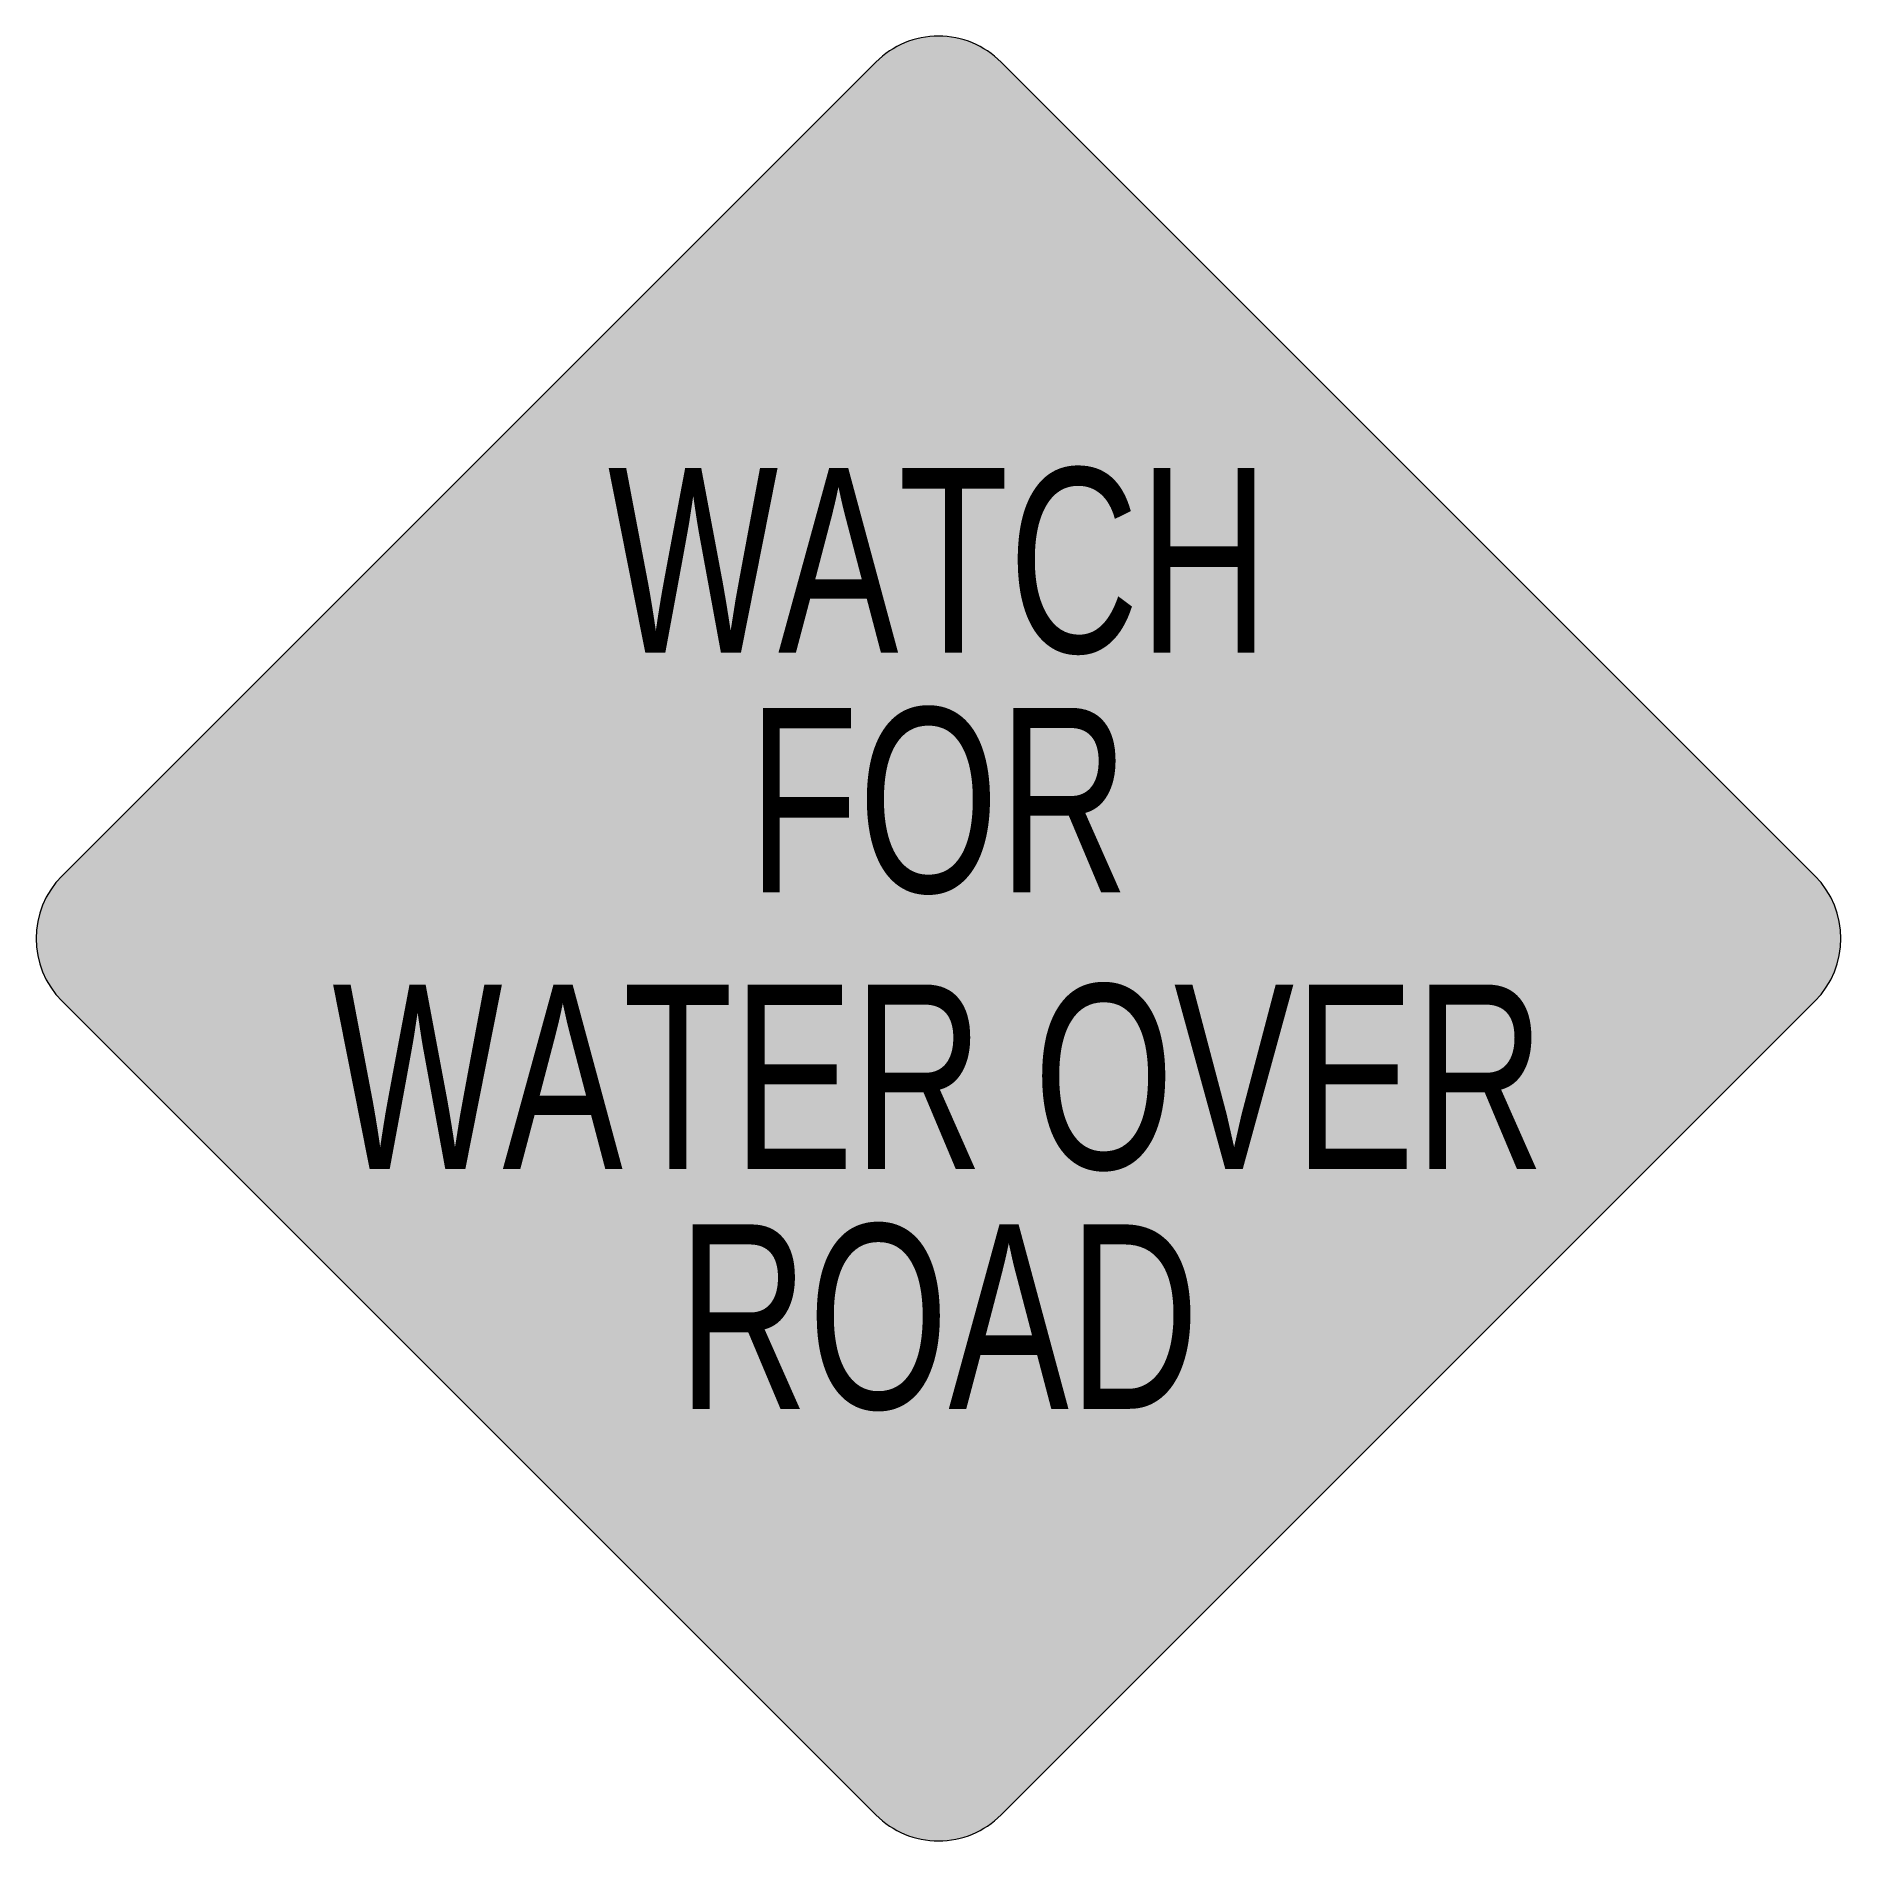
# Model space of a CAD drawing. Extents: x -0.489 to 0.489, y -0.489 to 0.489.
import ezdxf
from ezdxf.enums import TextEntityAlignment as Align

# ---------------------------------------------------------------- set-up
doc = ezdxf.new("R2010")
doc.units = 0
doc.header["$LTSCALE"] = 0.01
doc.header["$MEASUREMENT"] = 0
doc.layers.add('C-TRAF-CTRL-MTCD-PATT-BLCK', color=250, linetype='Continuous', lineweight=20)
doc.layers.add('C-TRAF-CTRL-MTCD-PATT-YELO', color=50, linetype='Continuous', lineweight=20)
doc.styles.add('COA', font='arial.ttf')

msp = doc.modelspace()

# ---------------------------------------------------------------- hatches: boundary and pattern name
at = {"layer": 'C-TRAF-CTRL-MTCD-PATT-BLCK', "lineweight": 0}
h = msp.add_hatch(color=256, dxfattribs=at)
h.paths.add_polyline_path([(0.02545584408543659, -0.4666904755579622), (0.4666904755172318, -0.02545584410232507, 0.414213562373095), (0.4666904755410738, 0.02545584417648492), (0.02545584408543659, 0.4666904755844385, 0.414213562373095), (-0.0254558441456898, 0.4666904755844385), (-0.466690475601327, 0.0254558441288011, 0.414213562373095), (-0.466690475601327, -0.02545584410232507), (-0.0254558441456898, -0.4666904755579622, 0.414213562373095)])
h.paths.add_polyline_path([(0.0113137084656792, -0.4525483399382049), (0.4525483398974747, -0.01131370848256779, 0.414213562373095), (0.4525483399213164, 0.01131370855672763), (0.0113137084656792, 0.4525483399646808, 0.414213562373095), (-0.01131370852593241, 0.4525483399646808), (-0.4525483399815698, 0.01131370850904396, 0.414213562373095), (-0.4525483399815698, -0.01131370848256779), (-0.01131370852593241, -0.4525483399382049, 0.414213562373095)], flags=16)
at = {"layer": 'C-TRAF-CTRL-MTCD-PATT-YELO', "lineweight": 0}
h = msp.add_hatch(color=256, dxfattribs=at)
h.dxf.hatch_style = 1
edge = h.paths.add_edge_path()
edge.add_line((-0.4751757568415279, 0.03394112538172969), (-0.03394112530378168, 0.4751757569433176))
edge.add_arc((1.844500044967389e-10, 0.4412346314563576), 0.04799999998676521, 44.99999999892668, 135.0000000010733, ccw=False)
edge.add_line((0.03394112567268192, 0.4751757569433177), (0.4751757570196932, 0.03394112559630647))
edge.add_arc((0.4412346315308258, 1.080748290860356e-10), 0.0479999999881139, -44.9999999994634, 44.999999999463284, ccw=False)
edge.add_line((0.4751757570196932, -0.03394112538015691), (0.033941125481947, -0.4751757569417449))
edge.add_arc((-6.284786024934874e-12, -0.4412346314535131), 0.04799999998766434, 225, 315, ccw=False)
edge.add_line((-0.03394112549451649, -0.4751757569417447), (-0.4751757568415279, -0.03394112559473345))
edge.add_arc((-0.4412346313526604, -1.065019006318835e-10), 0.04799999998811386, 135.0000000005366, 224.9999999994634, ccw=False)

# ---------------------------------------------------------------- linework, layer by layer
at = {"layer": 'C-TRAF-CTRL-MTCD-PATT-BLCK', "lineweight": 0, "flags": 128}
msp.add_lwpolyline([(0.03394112548113274, -0.4751757569420821), (0.4751757569129282, -0.03394112548644479, 0.414213562373095), (0.4751757569367699, 0.03394112553607392), (0.03394112548113274, 0.4751757569440274, 0.414213562373095), (-0.03394112549370231, 0.4751757569440274), (-0.4751757569493396, 0.03394112548839019, 0.414213562373095), (-0.4751757569493396, -0.03394112548644479), (-0.03394112549370231, -0.4751757569420821, 0.414213562373095)], format="xyb", close=True, dxfattribs=at)

# ---------------------------------------------------------------- texts
at = {"layer": 'C-TRAF-CTRL-MTCD-PATT-BLCK', "lineweight": 0, "style": 'COA', "width": 0.7}
for s, p in [('WATCH', (0, 0.205)), ('FOR', (0, 0.075)), ('WATER OVER', (0, -0.075)), ('ROAD', (0, -0.205))]:
    msp.add_text(s, height=0.09999999998569503, dxfattribs=at).set_placement(p, align=Align.MIDDLE_CENTER)

doc.saveas('drawing.dxf')
